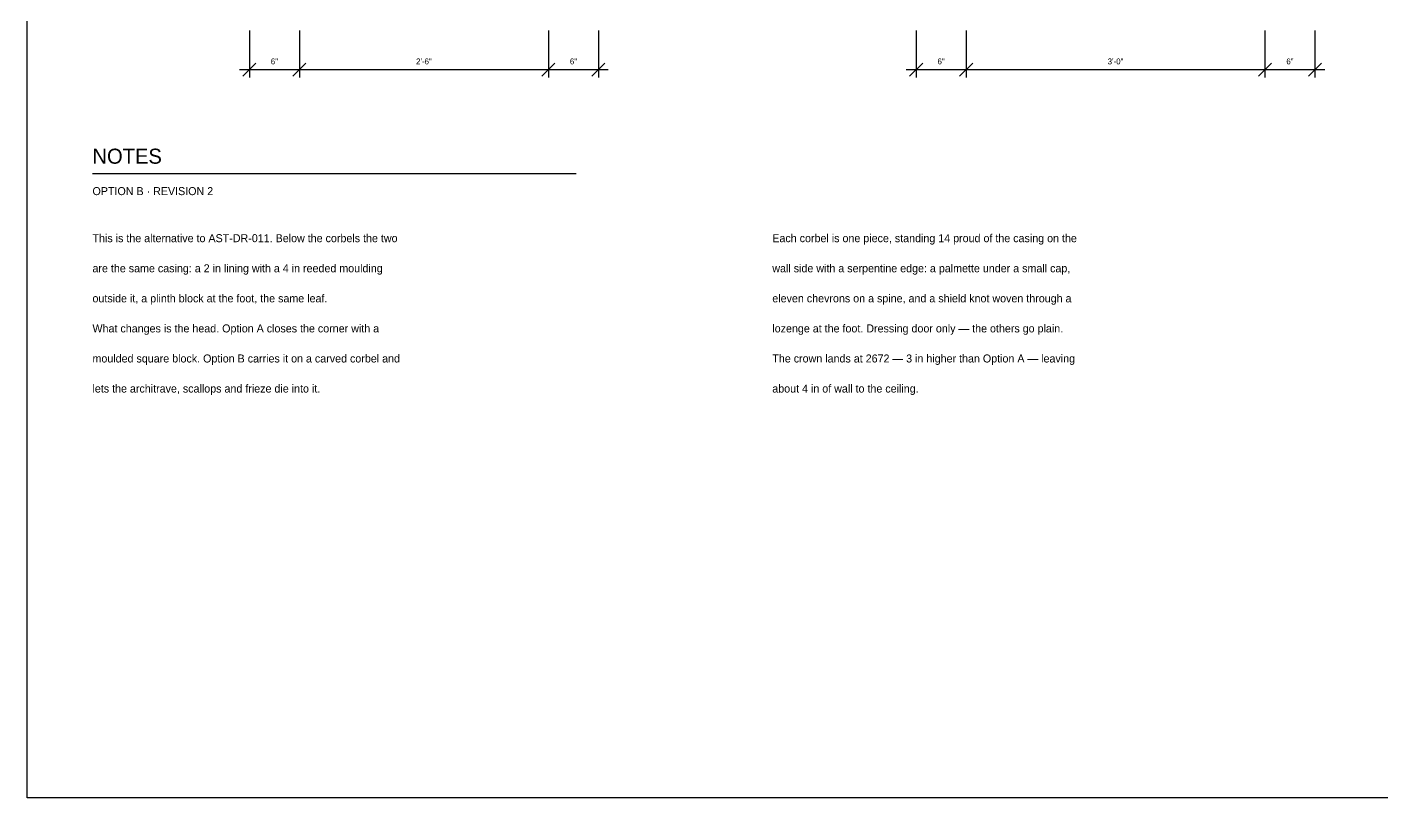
# Model space of a CAD drawing. Header units: inches. Extents: x 0.3 to 16.2, y 0.3 to 11.4.
# Drawn here: x 0.31 to 8.47, y 0.31 to 4.96 of the extents above; entities that cross this region are included whole.
import ezdxf
from ezdxf.enums import TextEntityAlignment as Align

# ---------------------------------------------------------------- set-up
doc = ezdxf.new("R2010")
doc.units = ezdxf.units.IN
doc.header["$LTSCALE"] = 0.009843
doc.header["$MEASUREMENT"] = 0
for name, color, linetype in [('DIMENSIONS', 1, 'Continuous'), ('GEOMETRY', 7, 'Continuous'), ('TEXT', 7, 'Continuous')]:
    doc.layers.add(name, color=color, linetype=linetype)

msp = doc.modelspace()

# ---------------------------------------------------------------- linework, layer by layer
at = {"layer": 'DIMENSIONS'}
for p, q in [((1.6535, 4.937), (1.6535, 4.6535)), ((1.9547, 4.937), (1.9547, 4.6535)), ((3.4547, 4.937), (3.4547, 4.6535)), ((3.7559, 4.937), (3.7559, 4.6535)), ((5.6693, 4.937), (5.6693, 4.6535)), ((5.9705, 4.937), (5.9705, 4.6535)), ((7.7697, 4.937), (7.7697, 4.6535)), ((8.0709, 4.937), (8.0709, 4.6535)), ((1.6142, 4.6614), (1.6929, 4.7402)), ((1.9154, 4.6614), (1.9941, 4.7402)), ((3.4154, 4.6614), (3.4941, 4.7402)), ((3.7165, 4.6614), (3.7953, 4.7402)), ((5.6299, 4.6614), (5.7087, 4.7402)), ((5.9311, 4.6614), (6.0098, 4.7402)), ((7.7303, 4.6614), (7.8091, 4.7402)), ((8.0315, 4.6614), (8.1102, 4.7402)), ((1.5945, 4.7008), (3.815, 4.7008)), ((5.6102, 4.7008), (8.1299, 4.7008))]:
    msp.add_line(p, q, dxfattribs=at)
at = {"layer": 'GEOMETRY'}
msp.add_line((0.7087, 4.0748), (3.622, 4.0748), dxfattribs=at)
msp.add_lwpolyline([(0.315, 11.378), (16.2205, 11.378), (16.2205, 0.315), (0.315, 0.315), (0.315, 11.378)], dxfattribs=at)

# ---------------------------------------------------------------- texts
at = {"layer": 'TEXT'}
for s, p in [('6"', (1.8043, 4.7323)), ('2\'-6"', (2.7047, 4.7323)), ('6"', (3.6055, 4.7323)), ('6"', (5.8197, 4.7323)), ('3\'-0"', (6.8701, 4.7323)), ('6"', (7.9205, 4.7323))]:
    msp.add_text(s, height=0.03543, dxfattribs=at).set_placement(p, align=Align.CENTER)
for s, height, p in [('NOTES', 0.09071, (0.7087, 4.1339)), ('OPTION B · REVISION 2', 0.048189, (0.7087, 3.9449)), ('This is the alternative to AST-DR-011. Below the corbels the two', 0.048189, (0.7087, 3.6614)), ('Each corbel is one piece, standing 14 proud of the casing on the', 0.048189, (4.8031, 3.6614)), ('are the same casing: a 2 in lining with a 4 in reeded moulding', 0.048189, (0.7087, 3.4803)), ('wall side with a serpentine edge: a palmette under a small cap,', 0.048189, (4.8031, 3.4803)), ('outside it, a plinth block at the foot, the same leaf.', 0.048189, (0.7087, 3.2992)), ('eleven chevrons on a spine, and a shield knot woven through a', 0.048189, (4.8031, 3.2992)), ('What changes is the head. Option A closes the corner with a', 0.048189, (0.7087, 3.1181)), ('lozenge at the foot. Dressing door only — the others go plain.', 0.048189, (4.8031, 3.1181)), ('moulded square block. Option B carries it on a carved corbel and', 0.048189, (0.7087, 2.937)), ('The crown lands at 2672 — 3 in higher than Option A — leaving', 0.048189, (4.8031, 2.937)), ('lets the architrave, scallops and frieze die into it.', 0.048189, (0.7087, 2.7559)), ('about 4 in of wall to the ceiling.', 0.048189, (4.8031, 2.7559))]:
    msp.add_text(s, height=height, dxfattribs=at).set_placement(p)

doc.saveas('drawing.dxf')
